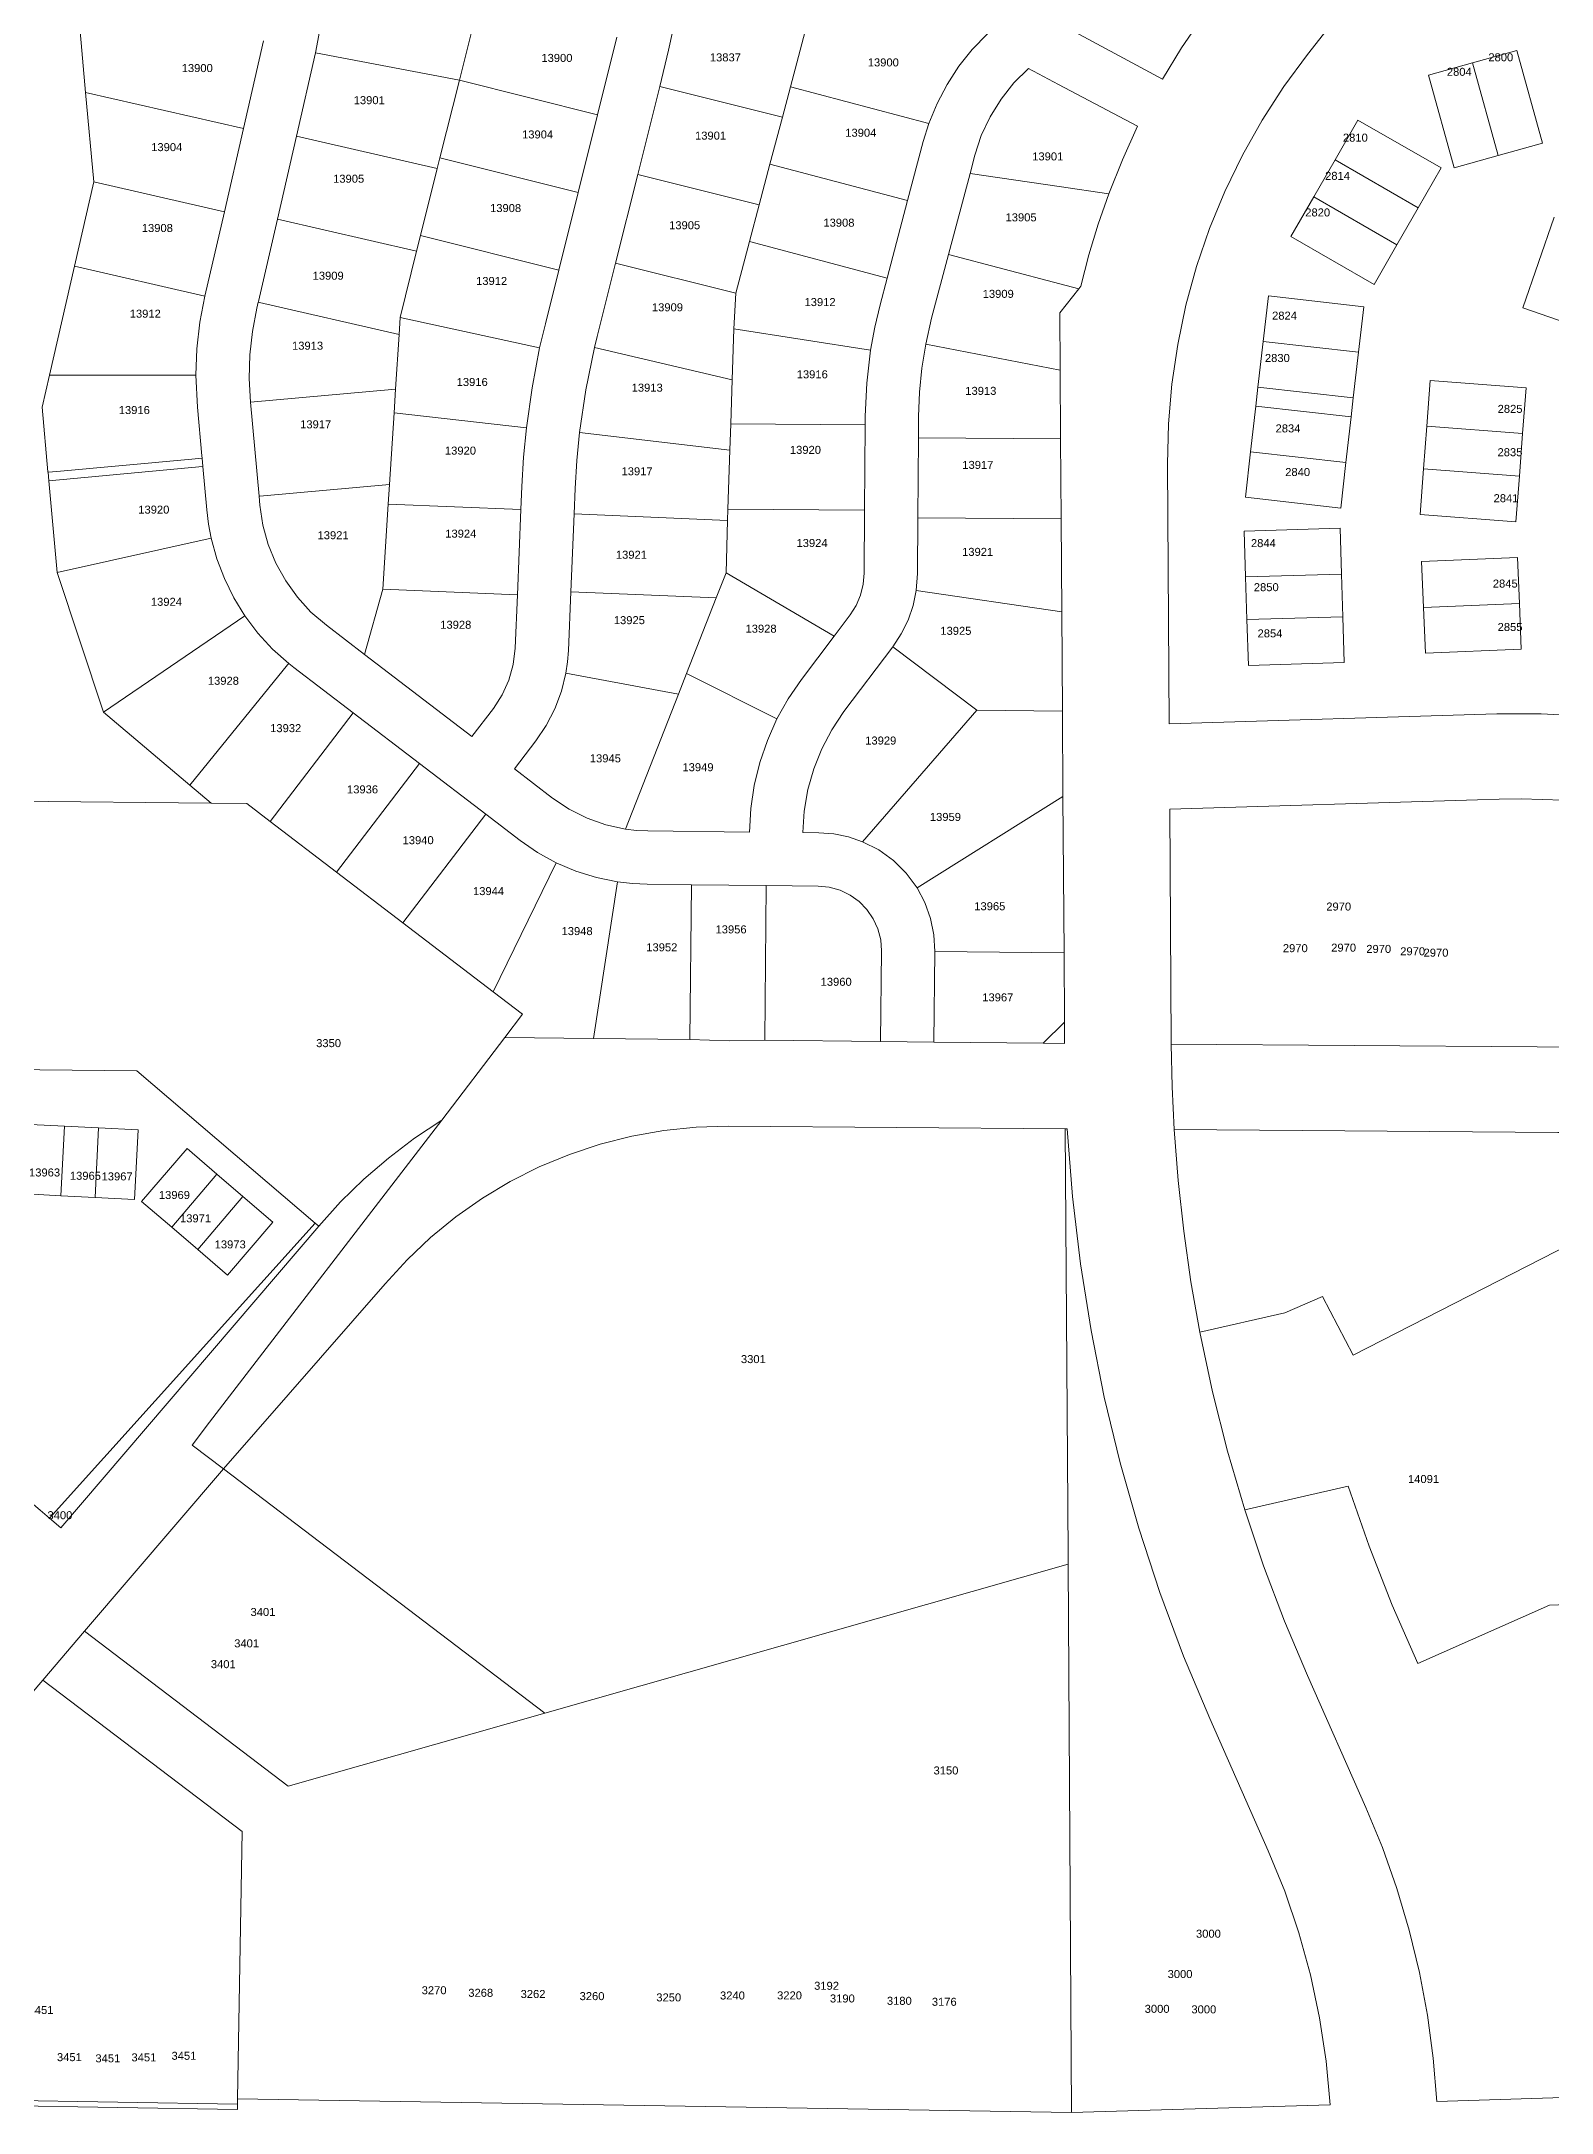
# Model space of a CAD drawing. Header units: feet. Extents: x 865220 to 5618803, y -2240498 to 1935234.
# Drawn here: x 2800796 to 2802211, y 965493 to 967434 of the extents above; entities that cross this region are included whole.
import ezdxf
from ezdxf.enums import TextEntityAlignment as Align

# ---------------------------------------------------------------- set-up
doc = ezdxf.new("R2010")
doc.units = ezdxf.units.FT
doc.header["$LTSCALE"] = 0.015
doc.header["$MEASUREMENT"] = 0
doc.layers.add('Dakota County Addresses', color=7, linetype='Continuous')
doc.layers.add('Dakota County Parcels', color=7, linetype='Continuous')
doc.styles.add('Dimensions 100', font='arial.ttf')

# ---------------------------------------------------------------- blocks, each defined once
blk = doc.blocks.new('ACMAP_ANN_TEMPLATE_Dakota County Addresses')
at = {"layer": 'Dakota County Addresses', "style": 'Dimensions 100'}
blk.add_attdef('DakotaCountyAddress', text='', height=50, dxfattribs=at).set_placement((0, 0), align=Align.CENTER)

msp = doc.modelspace()

# ---------------------------------------------------------------- linework, layer by layer
at = {"layer": 'Dakota County Parcels', "lineweight": 5}
for p, q in [((2801982.4, 967422.2), (2802105.8, 967579.3)), ((2801187.4, 967397.9), (2801205.5, 967470.6)), ((2801497.6, 967391.7), (2801514.2, 967454.5)), ((2801748.4, 967451.8), (2801846.4, 967399)), ((2800831.3, 967450.9), (2800837.1, 967386.6)), ((2800985, 967352.6), (2801003.9, 967434.8)), ((2801316.9, 967365.5), (2801335, 967438.3)), ((2801034.7, 967345.6), (2801052.6, 967423.6)), ((2801052.6, 967423.6), (2801187.4, 967397.9)), ((2801375.1, 967392.2), (2801383.5, 967426.1)), ((2802095.5, 967402.7), (2802136.9, 967414.2)), ((2802136.9, 967414.2), (2802178.4, 967425.8)), ((2802136.9, 967414.2), (2802161.1, 967327.5)), ((2802178.4, 967425.8), (2802202.6, 967339.1)), ((2801169.2, 967325.1), (2801187.4, 967397.9)), ((2801187.4, 967397.9), (2801316.9, 967365.5)), ((2801720.9, 967409), (2801724.3, 967407.1)), ((2801724.3, 967407.1), (2801725.4, 967406.5)), ((2801725.4, 967406.5), (2801748.8, 967394.1)), ((2801748.8, 967394.1), (2801823, 967354.8)), ((2802095.5, 967402.7), (2802119.7, 967316)), ((2800837.1, 967386.6), (2800985, 967352.6)), ((2800837.1, 967386.6), (2800844.8, 967302.8)), ((2801354.5, 967309.7), (2801375.1, 967392.2)), ((2801375.1, 967392.2), (2801490.1, 967363.4)), ((2801490.1, 967363.4), (2801497.6, 967391.7)), ((2801497.6, 967391.7), (2801627.4, 967357.4)), ((2801298.7, 967292.7), (2801316.9, 967365.5)), ((2801478.4, 967319.2), (2801490.1, 967363.4)), ((2801627.4, 967357.4), (2801622.1, 967340.5)), ((2802008.1, 967323.3), (2802029.5, 967360.6)), ((2802029.5, 967360.6), (2802107.5, 967315.7)), ((2800967.1, 967274.7), (2800985, 967352.6)), ((2801016.8, 967267.7), (2801034.7, 967345.6)), ((2801034.7, 967345.6), (2801166.7, 967315.3)), ((2801607.5, 967285.1), (2801622.1, 967340.5)), ((2802161.1, 967327.5), (2802202.6, 967339.1)), ((2801166.7, 967315.3), (2801169.2, 967325.1)), ((2801169.2, 967325.1), (2801298.7, 967292.7)), ((2801468.4, 967281.3), (2801478.4, 967319.2)), ((2801478.4, 967319.2), (2801607.5, 967285.1)), ((2801666, 967310.6), (2801670.5, 967327.7)), ((2801988.1, 967288.7), (2802008.1, 967323.3)), ((2802008.1, 967323.3), (2802086, 967278.4)), ((2802119.7, 967316), (2802161.1, 967327.5)), ((2800826.6, 967223.6), (2800844.8, 967302.8)), ((2800844.8, 967302.8), (2800967.1, 967274.7)), ((2801151, 967252.3), (2801166.7, 967315.3)), ((2801333.7, 967226.6), (2801354.5, 967309.7)), ((2801354.5, 967309.7), (2801468.4, 967281.3)), ((2801645.9, 967234.7), (2801666, 967310.6)), ((2801749.4, 967298.4), (2801796, 967291.6)), ((2802086, 967278.4), (2802107.5, 967315.7)), ((2801280.5, 967220), (2801298.7, 967292.7)), ((2801459.3, 967246.7), (2801468.4, 967281.3)), ((2801588.3, 967212.6), (2801607.5, 967285.1)), ((2801966.6, 967251.4), (2801988.1, 967288.7)), ((2801988.1, 967288.7), (2802066.1, 967243.8)), ((2802066.1, 967243.8), (2802086, 967278.4)), ((2800948.9, 967195.5), (2800967.1, 967274.7)), ((2800999.1, 967190.7), (2801016.8, 967267.7)), ((2801016.8, 967267.7), (2801147.3, 967237.6)), ((2802213.5, 967269.6), (2802184.2, 967184.5)), ((2801147.3, 967237.6), (2801151, 967252.3)), ((2801151, 967252.3), (2801280.5, 967220)), ((2801446.5, 967198.4), (2801459.3, 967246.7)), ((2801459.3, 967246.7), (2801588.3, 967212.6)), ((2801966.6, 967251.4), (2802044.6, 967206.5)), ((2802044.6, 967206.5), (2802066.1, 967243.8)), ((2800803.1, 967121.4), (2800826.6, 967223.6)), ((2800826.6, 967223.6), (2800948.9, 967195.5)), ((2801131.8, 967175.5), (2801147.3, 967237.6)), ((2801268, 967169.8), (2801280.5, 967220)), ((2801316.5, 967157.7), (2801333.7, 967226.6)), ((2801333.7, 967226.6), (2801446.5, 967198.4)), ((2801630, 967174.9), (2801645.9, 967234.7)), ((2801645.9, 967234.7), (2801750, 967207.2)), ((2801581.7, 967187.6), (2801588.3, 967212.6)), ((2801750, 967207.2), (2801767.9, 967202.5)), ((2801750.2, 967179.9), (2801767.9, 967202.5)), ((2801767.9, 967202.5), (2801769.8, 967205)), ((2800997.6, 967184.3), (2800998.9, 967190.1)), ((2800998.9, 967190.1), (2800999.1, 967190.7)), ((2800998.9, 967190.1), (2801000, 967189.8)), ((2801000, 967189.8), (2801130.8, 967159.8)), ((2801444.5, 967164.9), (2801446.5, 967198.4)), ((2801940.7, 967153.1), (2801945.6, 967195.9)), ((2801945.6, 967195.9), (2802035, 967185.7)), ((2802030.1, 967143), (2802035, 967185.7)), ((2802184.2, 967184.5), (2802224.8, 967170.5)), ((2801130.8, 967159.8), (2801131.8, 967175.5)), ((2801131.8, 967175.5), (2801262.6, 967147.1)), ((2801268, 967169.8), (2801262.6, 967147.1)), ((2801443, 967117.3), (2801444.5, 967164.9)), ((2801444.5, 967164.9), (2801572.8, 967144.9)), ((2801630, 967174.9), (2801624.5, 967150.5)), ((2801750.5, 967126.1), (2801750.2, 967179.9)), ((2801127.6, 967108.5), (2801130.8, 967159.8)), ((2801316.5, 967157.7), (2801314, 967147.5)), ((2801314, 967147.5), (2801443, 967117.3)), ((2801624.5, 967150.5), (2801750.5, 967126.1)), ((2801935.8, 967110.4), (2801940.7, 967153.1)), ((2801940.7, 967153.1), (2802030.1, 967143)), ((2802025.2, 967100.2), (2802030.1, 967143)), ((2801750.9, 967061.9), (2801750.5, 967126.1)), ((2800796.3, 967091.6), (2800803.1, 967121.4)), ((2800803.1, 967121.4), (2800940.5, 967121.5)), ((2800940.5, 967121.5), (2800941.9, 967091.6)), ((2800991.7, 967096.1), (2801127.6, 967108.5)), ((2801126.2, 967086.3), (2801127.6, 967108.5)), ((2801441.7, 967075.9), (2801443, 967117.3)), ((2801933.8, 967092.5), (2801935.8, 967110.4)), ((2801935.8, 967110.4), (2802025.2, 967100.2)), ((2802094.1, 967073.7), (2802097.3, 967116.6)), ((2802097.3, 967116.6), (2802187.1, 967109.8)), ((2802187.1, 967109.8), (2802183.8, 967066.9)), ((2800796.3, 967091.6), (2800801.8, 967031.1)), ((2800941.9, 967091.6), (2800946.1, 967045.9)), ((2800991.7, 967096.1), (2800999.7, 967008)), ((2801121.9, 967019.1), (2801126.2, 967086.3)), ((2801126.2, 967086.3), (2801250.2, 967072.1)), ((2801567.7, 967075.1), (2801567.8, 967083.1)), ((2801928.9, 967049.8), (2801933.8, 967092.5)), ((2801933.8, 967092.5), (2802023.2, 967082.4)), ((2802023.2, 967082.4), (2802025.2, 967100.2)), ((2801300.1, 967067.7), (2801440.9, 967051.3)), ((2801440.9, 967051.3), (2801441.7, 967075.9)), ((2801441.7, 967075.9), (2801567.7, 967075.1)), ((2801567.2, 966995.1), (2801567.7, 967075.1)), ((2801617.6, 967062.8), (2801617.8, 967082.8)), ((2802018.3, 967039.6), (2802023.2, 967082.4)), ((2802091.1, 967033.8), (2802094.1, 967073.7)), ((2802094.1, 967073.7), (2802183.8, 967066.9)), ((2802183.8, 967066.9), (2802180.8, 967027)), ((2800946.1, 967045.9), (2800946.3, 967043.8)), ((2801439.1, 966995.9), (2801440.9, 967051.3)), ((2801617.1, 966987.7), (2801617.6, 967062.8)), ((2801617.6, 967062.8), (2801750.9, 967061.9)), ((2801751.4, 966986.8), (2801750.9, 967061.9)), ((2801924.1, 967007.1), (2801928.9, 967049.8)), ((2801928.9, 967049.8), (2802018.3, 967039.6)), ((2800801.8, 967031.1), (2800801.9, 967030.6)), ((2800801.9, 967030.6), (2800810.2, 967031.3)), ((2800801.9, 967030.6), (2800802.6, 967022.6)), ((2800802.6, 967022.6), (2800946.5, 967035.8)), ((2800810.2, 967031.3), (2800936.6, 967042.9)), ((2800936.6, 967042.9), (2800946.3, 967043.8)), ((2800946.3, 967043.8), (2800947, 967035.8)), ((2800946.5, 967035.8), (2800947, 967035.8)), ((2800947, 967035.8), (2800950.7, 966995.2)), ((2801852.6, 966794.9), (2801851, 967038.2)), ((2802013.5, 966996.9), (2802018.3, 967039.6)), ((2802087.9, 966990.9), (2802091.1, 967033.8)), ((2802091.1, 967033.8), (2802180.8, 967027)), ((2802180.8, 967027), (2802177.6, 966984.2)), ((2800802.6, 967022.6), (2800810.5, 966936.7)), ((2800999.7, 967008), (2801000.5, 966999.8)), ((2800999.7, 967008), (2801000.3, 967008)), ((2801000.3, 967008), (2801121.9, 967019.1)), ((2801120.7, 967000.7), (2801121.9, 967019.1)), ((2801245.1, 966995.5), (2801246, 967017.3)), ((2801294.9, 966991.5), (2801295.9, 967015.2)), ((2801924.1, 967007.1), (2802013.5, 966996.9)), ((2801115.7, 966920.9), (2801120.7, 967000.7)), ((2801120.7, 967000.7), (2801245.1, 966995.5)), ((2801241.7, 966915.6), (2801245.1, 966995.5)), ((2801291.9, 966918.5), (2801294.9, 966991.5)), ((2801294.9, 966991.5), (2801438.8, 966985.5)), ((2801438.8, 966985.5), (2801439.1, 966995.9)), ((2801439.1, 966995.9), (2801567.2, 966995.1)), ((2801566.8, 966936), (2801567.2, 966995.1)), ((2801616.8, 966935.7), (2801617.1, 966987.7)), ((2801617.1, 966987.7), (2801751.4, 966986.8)), ((2801752, 966899.9), (2801751.4, 966986.8)), ((2802087.9, 966990.9), (2802177.6, 966984.2)), ((2800810.5, 966936.7), (2800954.8, 966968.8)), ((2801438.8, 966985.5), (2801437.3, 966936.4)), ((2801923, 966975.4), (2802012.9, 966978.1)), ((2801924.3, 966932.5), (2801923, 966975.4)), ((2802014.2, 966935.2), (2802012.9, 966978.1)), ((2802089.1, 966946.9), (2802179, 966950.7)), ((2802179, 966950.7), (2802180.8, 966907.7)), ((2800810.5, 966936.7), (2800853.9, 966805.6)), ((2801428, 966912.9), (2801437.3, 966936.4)), ((2801437.3, 966936.4), (2801538.6, 966877)), ((2801615.6, 966919.8), (2801616.8, 966935.7)), ((2801924.3, 966932.5), (2802014.2, 966935.2)), ((2801925.5, 966892.5), (2801924.3, 966932.5)), ((2802015.4, 966895.2), (2802014.2, 966935.2)), ((2802090.9, 966903.9), (2802089.1, 966946.9)), ((2801098.6, 966859.8), (2801115.7, 966920.9)), ((2801115.7, 966920.9), (2801241.7, 966915.6)), ((2801239.6, 966865.7), (2801241.7, 966915.6)), ((2801289.6, 966863.6), (2801291.9, 966918.5)), ((2801291.9, 966918.5), (2801428, 966912.9)), ((2801400.2, 966842), (2801428, 966912.9)), ((2801615.6, 966919.8), (2801752, 966899.9)), ((2800853.9, 966805.6), (2800986.3, 966896)), ((2801538.6, 966877), (2801553.6, 966897)), ((2801752.6, 966806.8), (2801752, 966899.9)), ((2801925.5, 966892.5), (2802015.4, 966895.2)), ((2801926.8, 966849.5), (2801925.5, 966892.5)), ((2802016.7, 966852.2), (2802015.4, 966895.2)), ((2802090.9, 966903.9), (2802180.8, 966907.7)), ((2802092.7, 966861), (2802090.9, 966903.9)), ((2802180.8, 966907.7), (2802182.6, 966864.8)), ((2801062.7, 966887.2), (2801098.6, 966859.8)), ((2801507.9, 966836.2), (2801538.6, 966877)), ((2800934.8, 966737.4), (2801026.3, 966850)), ((2801026.3, 966850), (2801027.4, 966851.4)), ((2801027.4, 966851.4), (2801032.3, 966847.5)), ((2801098.6, 966859.8), (2801199.1, 966782.9)), ((2801547.8, 966806.2), (2801593.5, 966866.9)), ((2801672.4, 966807.5), (2801593.5, 966866.9)), ((2801926.8, 966849.5), (2802016.7, 966852.2)), ((2802092.7, 966861), (2802182.6, 966864.8)), ((2801032.3, 966847.5), (2801087.9, 966805)), ((2801032.3, 966847.5), (2801032.3, 966847.5)), ((2801287.2, 966842.4), (2801392.7, 966822.7)), ((2801392.7, 966822.7), (2801400.2, 966842)), ((2801400.2, 966842), (2801485, 966799.4)), ((2801343, 966696.1), (2801392.7, 966822.7)), ((2800853.9, 966805.6), (2800934.8, 966737.4)), ((2801010.2, 966703.3), (2801087.9, 966805)), ((2801087.9, 966805), (2801150, 966757.6)), ((2801199.1, 966782.9), (2801219.2, 966809.1)), ((2801565.2, 966684.3), (2801672.4, 966807.5)), ((2801672.4, 966807.5), (2801752.6, 966806.8)), ((2801753.1, 966726.8), (2801752.6, 966806.8)), ((2802159.6, 966804.2), (2801852.6, 966794.9)), ((2801238.9, 966752.5), (2801258.9, 966778.8)), ((2801072.3, 966655.9), (2801150, 966757.6)), ((2801150, 966757.6), (2801212.1, 966710.1)), ((2800934.8, 966737.4), (2800954.9, 966720.4)), ((2801238.9, 966752.5), (2801274.6, 966725.2)), ((2800771.4, 966722.3), (2800954.9, 966720.4)), ((2800954.9, 966720.4), (2800988.3, 966720)), ((2800988.3, 966720), (2801010.2, 966703.3)), ((2801616.3, 966641.1), (2801753.1, 966726.8)), ((2801754.1, 966580.2), (2801753.1, 966726.8)), ((2801854.5, 966495.9), (2801853.1, 966714.9)), ((2801010.2, 966703.3), (2801072.3, 966655.9)), ((2801134.3, 966608.4), (2801212.1, 966710.1)), ((2801212.1, 966710.1), (2801244.3, 966685.5)), ((2801364.1, 966694.4), (2801459.3, 966693.4)), ((2801509.3, 966692.9), (2801524.3, 966692.7)), ((2801219.1, 966543.7), (2801278, 966664.6)), ((2801072.3, 966655.9), (2801134.3, 966608.4)), ((2801313.1, 966500), (2801335.5, 966646.7)), ((2801363.5, 966644.4), (2801405, 966644)), ((2801403.5, 966499), (2801405, 966644)), ((2801405, 966644), (2801475, 966643.2)), ((2801473.5, 966498.3), (2801475, 966643.2)), ((2801475, 966643.2), (2801523.7, 966642.7)), ((2801134.3, 966608.4), (2801219.1, 966543.7)), ((2801582.2, 966497.1), (2801583.1, 966582.1)), ((2801632.2, 966496.6), (2801633.1, 966581.5)), ((2801633.1, 966581.5), (2801754.1, 966580.2)), ((2801754.5, 966515.2), (2801754.1, 966580.2)), ((2801219.1, 966543.7), (2801246.6, 966522.6)), ((2801230, 966500.9), (2801246.6, 966522.6)), ((2801170.8, 966423.3), (2801230, 966500.9)), ((2801230, 966500.9), (2801313.1, 966500)), ((2801734.6, 966495.5), (2801754.5, 966515.2)), ((2801754.6, 966495.3), (2801754.5, 966515.2)), ((2801313.1, 966500), (2801403.5, 966499)), ((2801403.5, 966499), (2801440.3, 966497.6)), ((2801440.3, 966497.6), (2801473.5, 966498.3)), ((2801473.5, 966498.3), (2801582.2, 966497.1)), ((2801632.2, 966496.6), (2801734.6, 966495.5)), ((2801734.6, 966495.5), (2801754.6, 966495.3)), ((2801854.6, 966494.5), (2801854.5, 966495.9)), ((2800763.9, 966471), (2800885.2, 966469.7)), ((2800885.2, 966469.7), (2801052.3, 966326.8)), ((2800817.3, 966417.8), (2800785.4, 966419.4)), ((2800817.3, 966417.8), (2800814, 966352.5)), ((2800849.3, 966416.1), (2800817.3, 966417.8)), ((2800849.3, 966416.1), (2800845.9, 966350.9)), ((2800886.2, 966414.2), (2800849.3, 966416.1)), ((2800886.2, 966414.2), (2800882.9, 966349)), ((2801439.7, 966417.6), (2801755.2, 966415.3)), ((2801755.2, 966415.3), (2801757.1, 966415.3)), ((2800932.1, 966396.7), (2800889.6, 966347.1)), ((2800932.1, 966396.7), (2800960.2, 966372.7)), ((2800917.8, 966323.1), (2800960.2, 966372.7)), ((2800960.2, 966372.7), (2800984.5, 966351.9)), ((2800782, 966354.2), (2800814, 966352.5)), ((2800814, 966352.5), (2800845.9, 966350.9)), ((2800845.9, 966350.9), (2800882.9, 966349)), ((2800889.6, 966347.1), (2800917.8, 966323.1)), ((2800942.1, 966302.3), (2800984.5, 966351.9)), ((2800984.5, 966351.9), (2801012.6, 966327.9)), ((2801052.3, 966326.8), (2800803.2, 966050.5)), ((2801012.6, 966327.9), (2800970.2, 966278.2)), ((2801052.3, 966326.8), (2801055.5, 966324.1)), ((2800813.8, 966041.4), (2801055.5, 966324.1)), ((2800917.8, 966323.1), (2800942.1, 966302.3)), ((2800942.1, 966302.3), (2800970.2, 966278.2)), ((2800966.2, 966096.6), (2801117.7, 966270.1)), ((2801960.9, 966242.8), (2801996.4, 966258.1)), ((2801996.4, 966258.1), (2802024.9, 966203)), ((2801881.3, 966224.6), (2801960.9, 966242.8)), ((2800729.2, 966113.8), (2800803.2, 966050.5)), ((2800966.2, 966096.6), (2800936.9, 966118.9)), ((2800966.2, 966096.6), (2800836.1, 965944.4)), ((2800966.2, 966096.6), (2801267.5, 965867.6)), ((2801923.4, 966058.3), (2802020.4, 966080.4)), ((2800803.2, 966050.5), (2800813.8, 966041.4)), ((2801267.5, 965867.6), (2801757.8, 966007.2)), ((2801757.9, 965991), (2801757.8, 966007.2)), ((2801757.8, 966007.2), (2801757.9, 966007.2)), ((2801757.9, 966007.2), (2801761.2, 965493.3)), ((2802209.2, 965968.9), (2802085.8, 965914.2)), ((2802209.2, 965968.9), (2802367, 965974)), ((2800836.1, 965944.4), (2800797, 965898.7)), ((2801027, 965799.2), (2800836.1, 965944.4)), ((2802036.9, 965779.2), (2801982.1, 965903)), ((2800797, 965898.7), (2800601.7, 965670.2)), ((2800983.7, 965756.8), (2800797, 965898.7)), ((2801267.5, 965867.6), (2801027, 965799.2)), ((2801890.7, 965862.5), (2801945.5, 965738.7)), ((2800979.5, 965506.3), (2800983.7, 965756.8)), ((2802381.1, 965512.2), (2802103.4, 965503.8)), ((2800979.3, 965496.3), (2800514.9, 965504)), ((2800553, 965508.4), (2800979.4, 965501.3)), ((2800979.4, 965501.3), (2800979.3, 965496.3)), ((2800979.5, 965506.3), (2800979.4, 965501.3)), ((2801761.2, 965493.3), (2800979.5, 965506.3)), ((2802003.4, 965500.7), (2801761.2, 965493.3))]:
    msp.add_line(p, q, dxfattribs=at)
for points in [[(2801052.6, 967423.6), (2801055.6, 967440.1), (2801057.2, 967456.8), (2801057.2, 967473.5), (2801055.7, 967490.2)], [(2801903.9, 967484), (2801883.4, 967456.5), (2801864.2, 967428.2), (2801846.4, 967399)], [(2801383.5, 967426.1), (2801387.3, 967444.6), (2801389.4, 967463.3)], [(2801682.2, 967441.4), (2801668.1, 967426.8), (2801655.5, 967411), (2801644.5, 967394), (2801635.1, 967376.1), (2801627.4, 967357.4)], [(2801851, 967038.2), (2801851.9, 967075.8), (2801855.1, 967113.2), (2801860.6, 967150.4), (2801868.3, 967187.2), (2801878.3, 967223.5), (2801890.5, 967259.1), (2801904.8, 967293.8), (2801921.2, 967327.6), (2801939.7, 967360.4), (2801960.1, 967392), (2801982.4, 967422.2)], [(2801720.9, 967409), (2801707.1, 967395.4), (2801695, 967380.2), (2801684.7, 967363.7), (2801676.5, 967346.1), (2801670.5, 967327.7)], [(2801823, 967354.8), (2801808.8, 967323.5), (2801796, 967291.6)], [(2801666, 967310.6), (2801749.4, 967298.4), (2801749.4, 967298.4)], [(2801796, 967291.6), (2801786.1, 967263.1), (2801777.3, 967234.2), (2801769.8, 967205)], [(2800948.9, 967195.5), (2800944.2, 967171.1), (2800941.4, 967146.3), (2800940.5, 967121.5)], [(2800997.6, 967184.3), (2800993.5, 967162.5), (2800991.1, 967140.5), (2800990.5, 967118.3), (2800991.7, 967096.1)], [(2801581.7, 967187.6), (2801576.7, 967166.4), (2801572.8, 967144.9)], [(2801262.6, 967147.1), (2801255.5, 967109.7), (2801250.2, 967072.1)], [(2801314, 967147.5), (2801305.9, 967107.8), (2801300.1, 967067.7)], [(2801572.8, 967144.9), (2801569.1, 967114.1), (2801567.8, 967083.1)], [(2801624.5, 967150.5), (2801620.9, 967128.1), (2801618.6, 967105.5), (2801617.8, 967082.8)], [(2801250.2, 967072.1), (2801247.6, 967044.7), (2801246, 967017.3)], [(2801300.1, 967067.7), (2801297.5, 967041.5), (2801295.9, 967015.2)], [(2800950.7, 966995.2), (2800952.3, 966981.9), (2800954.8, 966968.8)], [(2801000.5, 966999.8), (2801003.3, 966981.1), (2801008.3, 966962.9), (2801015.4, 966945.4), (2801024.6, 966928.8), (2801035.6, 966913.5), (2801048.3, 966899.5), (2801062.7, 966887.2)], [(2800954.8, 966968.8), (2800960.1, 966949.5), (2800967.1, 966930.9), (2800975.9, 966913), (2800986.3, 966896)], [(2801553.6, 966897), (2801559.2, 966905.8), (2801563.3, 966915.4), (2801565.9, 966925.6), (2801566.8, 966936)], [(2801593.5, 966866.9), (2801601.5, 966879), (2801607.9, 966891.9), (2801612.6, 966905.6), (2801615.6, 966919.8)], [(2800986.3, 966896), (2800998.6, 966879.8), (2801012.3, 966864.9), (2801027.4, 966851.4)], [(2801219.2, 966809.1), (2801227.5, 966821.9), (2801233.8, 966835.8), (2801237.8, 966850.5), (2801239.6, 966865.7)], [(2801287.2, 966842.4), (2801288.8, 966852.9), (2801289.6, 966863.6)], [(2801258.9, 966778.8), (2801268.7, 966793.3), (2801276.8, 966808.9), (2801283, 966825.3), (2801287.2, 966842.4)], [(2801507.9, 966836.2), (2801495.6, 966818.3), (2801485, 966799.4)], [(2801485, 966799.4), (2801476, 966779.3), (2801468.9, 966758.5), (2801463.7, 966737.1), (2801460.5, 966715.4), (2801459.3, 966693.4)], [(2801547.8, 966806.2), (2801536.5, 966789.3), (2801527, 966771.4), (2801519.5, 966752.6), (2801514, 966733.1), (2801510.5, 966713.1), (2801509.3, 966692.9)], [(2802159.6, 966804.2), (2802201.1, 966804.3), (2802242.5, 966802), (2802283.7, 966797.5), (2802324.6, 966790.7), (2802365.1, 966781.6), (2802405, 966770.3), (2802444.2, 966756.7), (2802482.6, 966741), (2802520.1, 966723.2), (2802556.5, 966703.3), (2802591.7, 966681.4), (2802625.7, 966657.6), (2802658.3, 966631.9), (2802689.4, 966604.5)], [(2801274.6, 966725.2), (2801290.2, 966714.8), (2801307, 966706.4), (2801324.7, 966700.1), (2801343, 966696.1)], [(2801853.1, 966714.9), (2802141.5, 966723.6), (2802162, 966724.2)], [(2802162, 966724.2), (2802182.5, 966724.5), (2802222, 966723.3), (2802261.4, 966719.7), (2802300.5, 966713.8), (2802339.1, 966705.6), (2802377.3, 966695.1), (2802414.7, 966682.3), (2802451.3, 966667.4), (2802486.9, 966650.2), (2802521.5, 966631), (2802554.8, 966609.8), (2802586.9, 966586.6), (2802617.5, 966561.5), (2802646.5, 966534.7), (2802673.9, 966506.2), (2802699.5, 966476.1)], [(2801343, 966696.1), (2801353.5, 966694.9), (2801364.1, 966694.4)], [(2801244.3, 966685.5), (2801260.6, 966674.2), (2801278, 966664.6)], [(2801565.2, 966684.3), (2801552, 966688.8), (2801538.2, 966691.7), (2801524.3, 966692.7)], [(2801616.3, 966641.1), (2801606.2, 966654.8), (2801594.1, 966666.7), (2801580.4, 966676.6), (2801565.2, 966684.3)], [(2801278, 966664.6), (2801296.6, 966656.7), (2801315.8, 966650.8), (2801335.5, 966646.7)], [(2801335.5, 966646.7), (2801349.5, 966645.1), (2801363.5, 966644.4)], [(2801583.1, 966582.1), (2801582.3, 966592.5), (2801579.7, 966602.6), (2801575.3, 966612.2), (2801569.4, 966620.8), (2801562.1, 966628.3), (2801553.6, 966634.3), (2801544.2, 966638.9), (2801534.1, 966641.7), (2801523.7, 966642.7)], [(2801633.1, 966581.5), (2801632.1, 966597.2), (2801628.9, 966612.5), (2801623.6, 966627.3), (2801616.3, 966641.1)], [(2801582.2, 966497.1), (2801607.2, 966496.8), (2801632.2, 966496.6)], [(2801854.6, 966494.5), (2802197.4, 966492), (2802238.6, 966491.7), (2802562.5, 966489.3)], [(2801857.3, 966414.5), (2801855.4, 966454.5), (2801854.6, 966494.5)], [(2800936.9, 966118.9), (2800953.2, 966140.2), (2801170.8, 966423.3)], [(2801170.8, 966423.3), (2801145.4, 966406.4), (2801121.1, 966387.9), (2801097.9, 966368), (2801076, 966346.7), (2801055.5, 966324.1)], [(2801439.7, 966417.6), (2801409.2, 966416.7), (2801378.9, 966413.7), (2801348.9, 966408.4), (2801319.4, 966400.9), (2801290.5, 966391.3), (2801262.3, 966379.6), (2801235.1, 966365.9), (2801209, 966350.3), (2801184, 966332.8), (2801160.4, 966313.5), (2801138.3, 966292.6), (2801117.7, 966270.1)], [(2801757.8, 966007.2), (2801757.8, 966017), (2801755.2, 966415.3)], [(2801757.1, 966415.3), (2801762, 966351.9), (2801769.4, 966288.8), (2801779.4, 966226.1), (2801791.8, 966163.8), (2801806.8, 966102.1), (2801824.1, 966040.9), (2801843.9, 965980.6), (2801866.1, 965921.1), (2801890.7, 965862.5)], [(2802237.7, 966411.7), (2802216.9, 966411.9), (2801857.3, 966414.5)], [(2801881.3, 966224.6), (2801873, 966271.8), (2801866.3, 966319.2), (2801861, 966366.8), (2801857.3, 966414.5)], [(2802024.9, 966203), (2802255.8, 966321.1), (2802273.7, 966330.2)], [(2801923.4, 966058.3), (2801907.2, 966113.2), (2801893.2, 966168.7), (2801881.3, 966224.6)], [(2802085.8, 965914.2), (2802061.7, 965968.7), (2802039.9, 966024.1), (2802020.4, 966080.4)], [(2801982.1, 965903), (2801960.6, 965954), (2801941, 966005.8), (2801923.4, 966058.3)], [(2802103.4, 965503.8), (2802100, 965544.3), (2802094.6, 965584.6), (2802087.1, 965624.6), (2802077.5, 965664.2), (2802066, 965703.2), (2802052.4, 965741.6), (2802036.9, 965779.2)], [(2802003.4, 965500.7), (2801999.7, 965541.6), (2801993.6, 965582.2), (2801985.1, 965622.3), (2801974.2, 965661.9), (2801961, 965700.7), (2801945.5, 965738.7)]]:
    msp.add_lwpolyline(points, dxfattribs=at)

# ---------------------------------------------------------------- block references
at = {"layer": 'Dakota County Addresses', "lineweight": 5, "xscale": 0.15, "yscale": 0.15, "zscale": 0.15}
for p, values in [((2800941.7, 967405.6), {'DakotaCountyAddress': '13900'}), ((2801278.8, 967415.1), {'DakotaCountyAddress': '13900'}), ((2801436.7, 967415.6), {'DakotaCountyAddress': '13837'}), ((2801584.7, 967410.9), {'DakotaCountyAddress': '13900'}), ((2802163.4, 967415.7), {'DakotaCountyAddress': '2800'}), ((2802124.5, 967402.1), {'DakotaCountyAddress': '2804'}), ((2801102.9, 967375.5), {'DakotaCountyAddress': '13901'}), ((2800913.1, 967331.5), {'DakotaCountyAddress': '13904'}), ((2801260.7, 967343.4), {'DakotaCountyAddress': '13904'}), ((2801422.8, 967342.3), {'DakotaCountyAddress': '13901'}), ((2801563.6, 967345), {'DakotaCountyAddress': '13904'}), ((2802027.1, 967340.4), {'DakotaCountyAddress': '2810'}), ((2801738.8, 967322.8), {'DakotaCountyAddress': '13901'}), ((2801083.6, 967301.9), {'DakotaCountyAddress': '13905'}), ((2802010.4, 967304.6), {'DakotaCountyAddress': '2814'}), ((2801230.7, 967274.4), {'DakotaCountyAddress': '13908'}), ((2801991.8, 967270.3), {'DakotaCountyAddress': '2820'}), ((2800904.3, 967255.7), {'DakotaCountyAddress': '13908'}), ((2801398.5, 967258.3), {'DakotaCountyAddress': '13905'}), ((2801543.1, 967260.7), {'DakotaCountyAddress': '13908'}), ((2801713.8, 967265.7), {'DakotaCountyAddress': '13905'}), ((2801064.4, 967211), {'DakotaCountyAddress': '13909'}), ((2801217.6, 967206.1), {'DakotaCountyAddress': '13912'}), ((2801692.4, 967194), {'DakotaCountyAddress': '13909'}), ((2800893, 967175.4), {'DakotaCountyAddress': '13912'}), ((2801382.4, 967181.4), {'DakotaCountyAddress': '13909'}), ((2801525.4, 967186.3), {'DakotaCountyAddress': '13912'}), ((2801960.7, 967173.6), {'DakotaCountyAddress': '2824'}), ((2801045.1, 967145.4), {'DakotaCountyAddress': '13913'}), ((2801954, 967133.9), {'DakotaCountyAddress': '2830'}), ((2801518.1, 967118.6), {'DakotaCountyAddress': '13916'}), ((2801199.4, 967111.4), {'DakotaCountyAddress': '13916'}), ((2801363.4, 967106.1), {'DakotaCountyAddress': '13913'}), ((2801676.1, 967103.1), {'DakotaCountyAddress': '13913'}), ((2800882.7, 967085.1), {'DakotaCountyAddress': '13916'}), ((2802172.1, 967086.2), {'DakotaCountyAddress': '2825'}), ((2801052.7, 967071.7), {'DakotaCountyAddress': '13917'}), ((2801964, 967067.9), {'DakotaCountyAddress': '2834'}), ((2801188.4, 967047.1), {'DakotaCountyAddress': '13920'}), ((2801511.7, 967047.8), {'DakotaCountyAddress': '13920'}), ((2802172, 967045.6), {'DakotaCountyAddress': '2835'}), ((2801353.9, 967027.7), {'DakotaCountyAddress': '13917'}), ((2801673.3, 967033.7), {'DakotaCountyAddress': '13917'}), ((2801973, 967027), {'DakotaCountyAddress': '2840'}), ((2802168.3, 967002.5), {'DakotaCountyAddress': '2841'}), ((2800901, 966991.8), {'DakotaCountyAddress': '13920'}), ((2801069, 966967.8), {'DakotaCountyAddress': '13921'}), ((2801188.7, 966969.3), {'DakotaCountyAddress': '13924'}), ((2801517.9, 966960.5), {'DakotaCountyAddress': '13924'}), ((2801940.9, 966960.4), {'DakotaCountyAddress': '2844'}), ((2801348.6, 966949.5), {'DakotaCountyAddress': '13921'}), ((2801673.1, 966952.2), {'DakotaCountyAddress': '13921'}), ((2802167.6, 966922.5), {'DakotaCountyAddress': '2845'}), ((2800912.8, 966905.4), {'DakotaCountyAddress': '13924'}), ((2801943.6, 966919.1), {'DakotaCountyAddress': '2850'}), ((2801184, 966883.9), {'DakotaCountyAddress': '13928'}), ((2801346.7, 966888.2), {'DakotaCountyAddress': '13925'}), ((2802172.1, 966881.8), {'DakotaCountyAddress': '2855'}), ((2801470.1, 966880.2), {'DakotaCountyAddress': '13928'}), ((2801652.7, 966878.2), {'DakotaCountyAddress': '13925'}), ((2801947.1, 966875.8), {'DakotaCountyAddress': '2854'}), ((2800966.2, 966831.4), {'DakotaCountyAddress': '13928'}), ((2801024.6, 966787), {'DakotaCountyAddress': '13932'}), ((2801582.3, 966775.4), {'DakotaCountyAddress': '13929'}), ((2801324.2, 966758.7), {'DakotaCountyAddress': '13945'}), ((2801411, 966750.4), {'DakotaCountyAddress': '13949'}), ((2801096.6, 966729.6), {'DakotaCountyAddress': '13936'}), ((2801642.9, 966703.8), {'DakotaCountyAddress': '13959'}), ((2801148.7, 966682), {'DakotaCountyAddress': '13940'}), ((2801214.7, 966634.3), {'DakotaCountyAddress': '13944'}), ((2801684.5, 966620.1), {'DakotaCountyAddress': '13965'}), ((2802011.5, 966619.8), {'DakotaCountyAddress': '2970'}), ((2801297.7, 966596.8), {'DakotaCountyAddress': '13948'}), ((2801442, 966598.4), {'DakotaCountyAddress': '13956'}), ((2801377.1, 966581.6), {'DakotaCountyAddress': '13952'}), ((2801970.8, 966580.8), {'DakotaCountyAddress': '2970'}), ((2802016.1, 966581.3), {'DakotaCountyAddress': '2970'}), ((2802049, 966580.1), {'DakotaCountyAddress': '2970'}), ((2802080.8, 966577.9), {'DakotaCountyAddress': '2970'}), ((2802102.7, 966576.6), {'DakotaCountyAddress': '2970'}), ((2801540.5, 966549.3), {'DakotaCountyAddress': '13960'}), ((2801692, 966534.7), {'DakotaCountyAddress': '13967'}), ((2801064.8, 966491.8), {'DakotaCountyAddress': '3350'}), ((2800798.6, 966370.6), {'DakotaCountyAddress': '13963'}), ((2800836.9, 966367.5), {'DakotaCountyAddress': '13965'}), ((2800866.6, 966366.9), {'DakotaCountyAddress': '13967'}), ((2800920.3, 966349.5), {'DakotaCountyAddress': '13969'}), ((2800940.1, 966327.6), {'DakotaCountyAddress': '13971'}), ((2800972.6, 966303.2), {'DakotaCountyAddress': '13973'}), ((2801462.9, 966195.7), {'DakotaCountyAddress': '3301'}), ((2802091, 966083.3), {'DakotaCountyAddress': '14091'}), ((2800813, 966049.4), {'DakotaCountyAddress': '3400'}), ((2801003.3, 965958.7), {'DakotaCountyAddress': '3401'}), ((2800988, 965929.3), {'DakotaCountyAddress': '3401'}), ((2800966.1, 965909.8), {'DakotaCountyAddress': '3401'}), ((2801643.4, 965810.2), {'DakotaCountyAddress': '3150'}), ((2801889.4, 965657.2), {'DakotaCountyAddress': '3000'}), ((2801163.7, 965604.2), {'DakotaCountyAddress': '3270'}), ((2801207.4, 965601.8), {'DakotaCountyAddress': '3268'}), ((2801256.4, 965600.7), {'DakotaCountyAddress': '3262'}), ((2801531.5, 965608.4), {'DakotaCountyAddress': '3192'}), ((2801862.8, 965619.4), {'DakotaCountyAddress': '3000'}), ((2800795.3, 965585.7), {'DakotaCountyAddress': '3451'}), ((2801311.7, 965598.7), {'DakotaCountyAddress': '3260'}), ((2801383.6, 965597.5), {'DakotaCountyAddress': '3250'}), ((2801443.3, 965599.3), {'DakotaCountyAddress': '3240'}), ((2801496.8, 965599.4), {'DakotaCountyAddress': '3220'}), ((2801546.3, 965596.5), {'DakotaCountyAddress': '3190'}), ((2801599.7, 965594.3), {'DakotaCountyAddress': '3180'}), ((2801641.8, 965593.4), {'DakotaCountyAddress': '3176'}), ((2801841.3, 965586.8), {'DakotaCountyAddress': '3000'}), ((2801885.1, 965586.3), {'DakotaCountyAddress': '3000'}), ((2800929.2, 965542.8), {'DakotaCountyAddress': '3451'}), ((2800821.9, 965541.5), {'DakotaCountyAddress': '3451'}), ((2800857.9, 965540.4), {'DakotaCountyAddress': '3451'}), ((2800891.7, 965541.3), {'DakotaCountyAddress': '3451'})]:
    msp.add_blockref('ACMAP_ANN_TEMPLATE_Dakota County Addresses', p, dxfattribs=at).add_auto_attribs(values)

doc.saveas('drawing.dxf')
